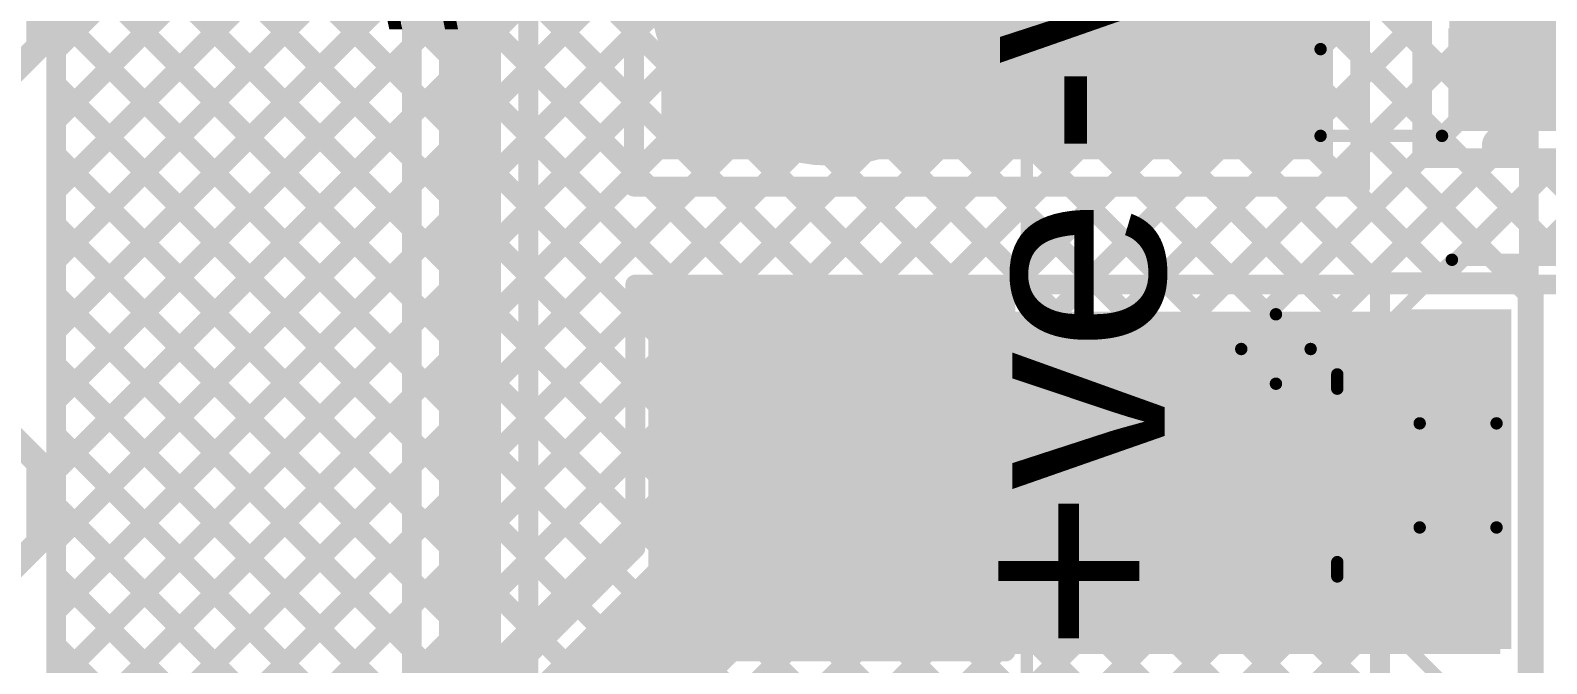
# Model space of a CAD drawing. Header units: millimetres. Extents: x 0 to 214, y 0 to 214.
# Drawn here: x 0.044 to 0.655, y 3.636 to 3.892 of the extents above; entities that cross this region are included whole.
import ezdxf

# ---------------------------------------------------------------- set-up
doc = ezdxf.new("R2010")
doc.units = ezdxf.units.MM
doc.header["$MEASUREMENT"] = 0
for name, color, linetype in [('BottomLayer', 5, 'Continuous'), ('BottomOverlay', 54, 'Continuous'), ('BottomPaste', 16, 'Continuous'), ('BottomSolder', 6, 'Continuous'), ('MultiLayer', 9, 'Continuous'), ('PadHoleLayer', 156, 'Continuous'), ('TopLayer', 1, 'Continuous'), ('TopOverlay', 2, 'Continuous'), ('TopPaste', 8, 'Continuous'), ('TopSolder', 216, 'Continuous'), ('ViaHoleLayer', 16, 'Continuous')]:
    doc.layers.add(name, color=color, linetype=linetype)
doc.styles.add('Arial', font='', dxfattribs={"height": 0.2})
doc.styles.get('Arial').set_extended_font_data('Arial')

# ---------------------------------------------------------------- blocks, each defined once
blk = doc.blocks.new('SOT23_3_73')
at = {"layer": 'TopLayer'}
for points in [[(0.01574, 0.02657), (-0.01575, 0.02657), (-0.01575, 0.05807), (0.01574, 0.05807)], [(-0.02166, -0.05807), (-0.05316, -0.05807), (-0.05316, -0.02657), (-0.02166, -0.02657)], [(0.05314, -0.05807), (0.02165, -0.05807), (0.02165, -0.02657), (0.05314, -0.02657)]]:
    blk.add_hatch(color=1, dxfattribs=at).paths.add_polyline_path(points)
at = {"layer": 'TopPaste'}
for points in [[(0.01574, 0.02657), (-0.01575, 0.02657), (-0.01575, 0.05807), (0.01574, 0.05807)], [(-0.02166, -0.05807), (-0.05316, -0.05807), (-0.05316, -0.02657), (-0.02166, -0.02657)], [(0.05314, -0.05807), (0.02165, -0.05807), (0.02165, -0.02657), (0.05314, -0.02657)]]:
    blk.add_hatch(color=8, dxfattribs=at).paths.add_polyline_path(points)
at = {"layer": 'TopSolder'}
for points in [[(0.01974, 0.02257), (-0.01975, 0.02257), (-0.01975, 0.06207), (0.01974, 0.06207)], [(-0.01766, -0.06207), (-0.05716, -0.06207), (-0.05716, -0.02257), (-0.01766, -0.02257)], [(0.05714, -0.06207), (0.01765, -0.06207), (0.01765, -0.02257), (0.05714, -0.02257)]]:
    blk.add_hatch(color=216, dxfattribs=at).paths.add_polyline_path(points)
at = {"layer": 'TopOverlay', "const_width": 0.005}
for points in [[(-0.06101, 0.029), (-0.06101, -0.02)], [(-0.06101, 0.029), (-0.02601, 0.029)], [(0.02599, 0.029), (0.06099, 0.029)], [(0.06099, 0.029), (0.06099, -0.02)], [(-0.01101, -0.029), (0.01099, -0.029)]]:
    blk.add_lwpolyline(points, dxfattribs=at)
at = {"layer": 'TopOverlay'}
for points, const_width in [([(-0.06226, 0.029, 1), (-0.05976, 0.029, 1)], 0.0025), ([(-0.06226, 0.029, 1), (-0.05976, 0.029, 1)], 0.0025), ([(-0.02726, 0.029, 1), (-0.02476, 0.029, 1)], 0.0025), ([(0.02474, 0.029, 1), (0.02724, 0.029, 1)], 0.0025), ([(0.05974, 0.029, 1), (0.06224, 0.029, 1)], 0.0025), ([(0.05974, 0.029, 1), (0.06224, 0.029, 1)], 0.0025), ([(-0.06226, -0.02, 1), (-0.05976, -0.02, 1)], 0.0025), ([(0.05974, -0.02, 1), (0.06224, -0.02, 1)], 0.0025), ([(-0.01226, -0.029, 1), (-0.00976, -0.029, 1)], 0.0025), ([(0.00974, -0.029, 1), (0.01224, -0.029, 1)], 0.0025), ([(-0.062, -0.044, 1), (-0.068, -0.044, 1)], 0.00984), ([(-0.07046, -0.044, 1), (-0.06554, -0.044, 1)], 0.00492), ([(-0.06446, -0.044, 1), (-0.05954, -0.044, 1)], 0.00492)]:
    blk.add_lwpolyline(points, format="xyb", close=True, dxfattribs=dict(at, const_width=const_width))
blk = doc.blocks.new('TBP01R1_508_02BE_93')
at = {"layer": 'BottomLayer'}
blk.add_hatch(color=5, dxfattribs=at).paths.add_polyline_path([(-0.15906, 0.05906), (-0.04094, 0.05906), (-0.04094, -0.05906), (-0.15906, -0.05906)])
h = blk.add_hatch(color=5, dxfattribs=at)
edge = h.paths.add_edge_path()
edge.add_arc((0.1, 0), 0.05906, 0, 360)
at = {"layer": 'BottomSolder'}
blk.add_hatch(color=6, dxfattribs=at).paths.add_polyline_path([(-0.16306, 0.06306), (-0.03694, 0.06306), (-0.03694, -0.06306), (-0.16306, -0.06306)])
h = blk.add_hatch(color=6, dxfattribs=at)
edge = h.paths.add_edge_path()
edge.add_arc((0.1, 0), 0.06306, 0, 360)
at = {"layer": 'MultiLayer'}
blk.add_hatch(color=9, dxfattribs=at).paths.add_polyline_path([(-0.15906, 0.05906), (-0.04094, 0.05906), (-0.04094, -0.05906), (-0.15906, -0.05906)])
h = blk.add_hatch(color=9, dxfattribs=at)
edge = h.paths.add_edge_path()
edge.add_arc((0.1, 0), 0.05906, 0, 360)
at = {"layer": 'PadHoleLayer'}
h = blk.add_hatch(color=156, dxfattribs=at)
edge = h.paths.add_edge_path()
edge.add_arc((-0.1, 0), 0.03346, 0, 360)
h = blk.add_hatch(color=156, dxfattribs=at)
edge = h.paths.add_edge_path()
edge.add_arc((0.1, 0), 0.03346, 0, 360)
at = {"layer": 'TopLayer'}
blk.add_hatch(color=1, dxfattribs=at).paths.add_polyline_path([(-0.15906, 0.05906), (-0.04094, 0.05906), (-0.04094, -0.05906), (-0.15906, -0.05906)])
h = blk.add_hatch(color=1, dxfattribs=at)
edge = h.paths.add_edge_path()
edge.add_arc((0.1, 0), 0.05906, 0, 360)
at = {"layer": 'TopSolder'}
blk.add_hatch(color=216, dxfattribs=at).paths.add_polyline_path([(-0.16306, 0.06306), (-0.03694, 0.06306), (-0.03694, -0.06306), (-0.16306, -0.06306)])
h = blk.add_hatch(color=216, dxfattribs=at)
edge = h.paths.add_edge_path()
edge.add_arc((0.1, 0), 0.06306, 0, 360)
at = {"layer": 'TopOverlay'}
for points, const_width in [([(-0.2315, 0.3937), (0.2315, 0.3937)], 0.005), ([(-0.2315, 0.3937), (-0.2315, -0.07874)], 0.005), ([(0.2315, 0.3937), (0.2315, -0.07874)], 0.005), ([(-0.145, 0.339), (-0.126, 0.32)], 0.01), ([(-0.075, 0.339), (-0.094, 0.32)], 0.01), ([(0.055, 0.339), (0.074, 0.32)], 0.01), ([(0.055, 0.339), (0.074, 0.32)], 0.01), ([(0.125, 0.339), (0.106, 0.32)], 0.01), ([(0.125, 0.339), (0.106, 0.32)], 0.01), ([(-0.126, 0.32), (-0.094, 0.32)], 0.01), ([(0.074, 0.32), (0.106, 0.32)], 0.01), ([(0.074, 0.32), (0.106, 0.32)], 0.01), ([(-0.2315, -0.07874), (0.2315, -0.07874)], 0.005)]:
    blk.add_lwpolyline(points, dxfattribs=dict(at, const_width=const_width))
for points, const_width in [([(-0.23275, 0.3937, 1), (-0.23025, 0.3937, 1)], 0.0025), ([(-0.23275, 0.3937, 1), (-0.23025, 0.3937, 1)], 0.0025), ([(0.23025, 0.3937, 1), (0.23275, 0.3937, 1)], 0.0025), ([(0.23025, 0.3937, 1), (0.23275, 0.3937, 1)], 0.0025), ([(-0.1475, 0.339, 1), (-0.1425, 0.339, 1)], 0.005), ([(-0.0775, 0.339, 1), (-0.0725, 0.339, 1)], 0.005), ([(0.0525, 0.339, 1), (0.0575, 0.339, 1)], 0.005), ([(0.0525, 0.339, 1), (0.0575, 0.339, 1)], 0.005), ([(0.1225, 0.339, 1), (0.1275, 0.339, 1)], 0.005), ([(0.1225, 0.339, 1), (0.1275, 0.339, 1)], 0.005), ([(-0.1285, 0.32, 1), (-0.1235, 0.32, 1)], 0.005), ([(-0.1285, 0.32, 1), (-0.1235, 0.32, 1)], 0.005), ([(-0.0965, 0.32, 1), (-0.0915, 0.32, 1)], 0.005), ([(-0.0965, 0.32, 1), (-0.0915, 0.32, 1)], 0.005), ([(0.0715, 0.32, 1), (0.0765, 0.32, 1)], 0.005), ([(0.0715, 0.32, 1), (0.0765, 0.32, 1)], 0.005), ([(0.0715, 0.32, 1), (0.0765, 0.32, 1)], 0.005), ([(0.0715, 0.32, 1), (0.0765, 0.32, 1)], 0.005), ([(0.1035, 0.32, 1), (0.1085, 0.32, 1)], 0.005), ([(0.1035, 0.32, 1), (0.1085, 0.32, 1)], 0.005), ([(0.1035, 0.32, 1), (0.1085, 0.32, 1)], 0.005), ([(0.1035, 0.32, 1), (0.1085, 0.32, 1)], 0.005), ([(-0.10306, -0.067, 1), (-0.11094, -0.067, 1)], 0.00787), ([(-0.11291, -0.067, 1), (-0.10897, -0.067, 1)], 0.00394), ([(-0.10503, -0.067, 1), (-0.10109, -0.067, 1)], 0.00394), ([(-0.23275, -0.07874, 1), (-0.23025, -0.07874, 1)], 0.0025), ([(-0.23275, -0.07874, 1), (-0.23025, -0.07874, 1)], 0.0025), ([(0.23025, -0.07874, 1), (0.23275, -0.07874, 1)], 0.0025), ([(0.23025, -0.07874, 1), (0.23275, -0.07874, 1)], 0.0025)]:
    blk.add_lwpolyline(points, format="xyb", close=True, dxfattribs=dict(at, const_width=const_width))
blk = doc.blocks.new('C__0603_B_107')
at = {"layer": 'BottomLayer'}
for points in [[(-0.045, -0.0175), (-0.045, 0.0175), (-0.015, 0.0175), (-0.015, -0.0175)], [(0.015, -0.0175), (0.015, 0.0175), (0.045, 0.0175), (0.045, -0.0175)]]:
    blk.add_hatch(color=5, dxfattribs=at).paths.add_polyline_path(points)
at = {"layer": 'BottomPaste'}
for points in [[(-0.045, -0.0175), (-0.045, 0.0175), (-0.015, 0.0175), (-0.015, -0.0175)], [(0.015, -0.0175), (0.015, 0.0175), (0.045, 0.0175), (0.045, -0.0175)]]:
    blk.add_hatch(color=16, dxfattribs=at).paths.add_polyline_path(points)
at = {"layer": 'BottomSolder'}
for points in [[(-0.04736, -0.01986), (-0.04736, 0.01986), (-0.01264, 0.01986), (-0.01264, -0.01986)], [(0.01264, -0.01986), (0.01264, 0.01986), (0.04736, 0.01986), (0.04736, -0.01986)]]:
    blk.add_hatch(color=6, dxfattribs=at).paths.add_polyline_path(points)
at = {"layer": 'BottomOverlay', "const_width": 0.005}
for points in [[(-0.049, 0.021), (-0.018, 0.021)], [(-0.049, -0.021), (-0.049, 0.021)], [(0.018, 0.021), (0.049, 0.021)], [(0.049, -0.021), (0.049, 0.021)], [(-0.049, -0.021), (-0.018, -0.021)], [(0.018, -0.021), (0.049, -0.021)]]:
    blk.add_lwpolyline(points, dxfattribs=at)
at = {"layer": 'BottomOverlay', "const_width": 0.0025}
for points in [[(-0.05025, 0.021, 1), (-0.04775, 0.021, 1)], [(-0.05025, 0.021, 1), (-0.04775, 0.021, 1)], [(-0.01925, 0.021, 1), (-0.01675, 0.021, 1)], [(0.01675, 0.021, 1), (0.01925, 0.021, 1)], [(0.04775, 0.021, 1), (0.05025, 0.021, 1)], [(0.04775, 0.021, 1), (0.05025, 0.021, 1)], [(-0.05025, -0.021, 1), (-0.04775, -0.021, 1)], [(-0.05025, -0.021, 1), (-0.04775, -0.021, 1)], [(-0.01925, -0.021, 1), (-0.01675, -0.021, 1)], [(0.01675, -0.021, 1), (0.01925, -0.021, 1)], [(0.04775, -0.021, 1), (0.05025, -0.021, 1)], [(0.04775, -0.021, 1), (0.05025, -0.021, 1)]]:
    blk.add_lwpolyline(points, format="xyb", close=True, dxfattribs=at)
blk = doc.blocks.new('RVT1E100M0405__108')
at = {"layer": 'TopLayer'}
for points in [[(-0.12205, 0.0315), (-0.01969, 0.0315), (-0.01969, -0.0315), (-0.12205, -0.0315)], [(0.01969, 0.0315), (0.12205, 0.0315), (0.12205, -0.0315), (0.01969, -0.0315)]]:
    blk.add_hatch(color=1, dxfattribs=at).paths.add_polyline_path(points)
at = {"layer": 'TopPaste'}
for points in [[(-0.12205, 0.0315), (-0.01969, 0.0315), (-0.01969, -0.0315), (-0.12205, -0.0315)], [(0.01969, 0.0315), (0.12205, 0.0315), (0.12205, -0.0315), (0.01969, -0.0315)]]:
    blk.add_hatch(color=8, dxfattribs=at).paths.add_polyline_path(points)
at = {"layer": 'TopSolder'}
for points in [[(-0.12605, 0.0355), (-0.01569, 0.0355), (-0.01569, -0.0355), (-0.12605, -0.0355)], [(0.01569, 0.0355), (0.12605, 0.0355), (0.12605, -0.0355), (0.01569, -0.0355)]]:
    blk.add_hatch(color=216, dxfattribs=at).paths.add_polyline_path(points)
at = {"layer": 'TopOverlay', "const_width": 0.005}
for points in [[(-0.08325, 0.04075), (-0.037, 0.087)], [(-0.037, 0.087), (0.085, 0.087)], [(0.085, 0.039), (0.085, 0.087)], [(-0.108, 0.037), (-0.108, 0.065)], [(-0.122, 0.051), (-0.094, 0.051)], [(-0.08325, 0.035), (-0.08325, 0.04075)], [(-0.08325, -0.04075), (-0.08325, -0.035)], [(0.085, -0.087), (0.085, -0.039)], [(-0.08325, -0.04075), (-0.037, -0.087)], [(-0.037, -0.087), (0.085, -0.087)]]:
    blk.add_lwpolyline(points, dxfattribs=at)
at = {"layer": 'TopOverlay', "const_width": 0.0025}
for points in [[(-0.03825, 0.087, 1), (-0.03575, 0.087, 1)], [(-0.03825, 0.087, 1), (-0.03575, 0.087, 1)], [(0.08375, 0.087, 1), (0.08625, 0.087, 1)], [(0.08375, 0.087, 1), (0.08625, 0.087, 1)], [(-0.10925, 0.065, 1), (-0.10675, 0.065, 1)], [(-0.12325, 0.051, 1), (-0.12075, 0.051, 1)], [(-0.09525, 0.051, 1), (-0.09275, 0.051, 1)], [(-0.0845, 0.04075, 1), (-0.082, 0.04075, 1)], [(-0.0845, 0.04075, 1), (-0.082, 0.04075, 1)], [(-0.10925, 0.037, 1), (-0.10675, 0.037, 1)], [(-0.0845, 0.035, 1), (-0.082, 0.035, 1)], [(0.08375, 0.039, 1), (0.08625, 0.039, 1)], [(-0.0845, -0.035, 1), (-0.082, -0.035, 1)], [(0.08375, -0.039, 1), (0.08625, -0.039, 1)], [(-0.0845, -0.04075, 1), (-0.082, -0.04075, 1)], [(-0.0845, -0.04075, 1), (-0.082, -0.04075, 1)], [(-0.03825, -0.087, 1), (-0.03575, -0.087, 1)], [(-0.03825, -0.087, 1), (-0.03575, -0.087, 1)], [(0.08375, -0.087, 1), (0.08625, -0.087, 1)], [(0.08375, -0.087, 1), (0.08625, -0.087, 1)]]:
    blk.add_lwpolyline(points, format="xyb", close=True, dxfattribs=at)

msp = doc.modelspace()

# ---------------------------------------------------------------- hatches: boundary and pattern name
at = {"layer": 'BottomLayer'}
msp.add_hatch(color=5, dxfattribs=at).paths.add_polyline_path([(0.59914, 3.64217), (0.64114, 3.64217), (0.64114, 3.77917), (0.59914, 3.77917)])
h = msp.add_hatch(color=5, dxfattribs=at)
edge = h.paths.add_edge_path()
edge.add_arc((0.62314, 3.75817), 0.01181, 0, 360)
h = msp.add_hatch(color=5, dxfattribs=at)
edge = h.paths.add_edge_path()
edge.add_arc((0.62314, 3.66617), 0.01181, 0, 360)
at = {"layer": 'BottomSolder'}
h = msp.add_hatch(color=6, dxfattribs=at)
edge = h.paths.add_edge_path()
edge.add_arc((0.62314, 3.75817), 0.00991, 0, 360)
h = msp.add_hatch(color=6, dxfattribs=at)
edge = h.paths.add_edge_path()
edge.add_arc((0.62314, 3.66617), 0.00991, 0, 360)
at = {"layer": 'TopLayer'}
for points in [[(0.29814, 3.83967), (0.56914, 3.83967), (0.56914, 3.97767), (0.29814, 3.97767)], [(0.61614, 3.85116), (0.70214, 3.85116), (0.70214, 3.90016), (0.61614, 3.90016)], [(0.29864, 3.64017), (0.63664, 3.64017), (0.63664, 3.77817), (0.29864, 3.77817)]]:
    msp.add_hatch(color=1, dxfattribs=at).paths.add_polyline_path(points)
h = msp.add_hatch(color=1, dxfattribs=at)
edge = h.paths.add_edge_path()
edge.add_arc((0.62314, 3.75817), 0.01181, 0, 360)
h = msp.add_hatch(color=1, dxfattribs=at)
edge = h.paths.add_edge_path()
edge.add_arc((0.62314, 3.66617), 0.01181, 0, 360)
at = {"layer": 'TopSolder'}
h = msp.add_hatch(color=216, dxfattribs=at)
edge = h.paths.add_edge_path()
edge.add_arc((0.62314, 3.75817), 0.00991, 0, 360)
h = msp.add_hatch(color=216, dxfattribs=at)
edge = h.paths.add_edge_path()
edge.add_arc((0.62314, 3.66617), 0.00991, 0, 360)
at = {"layer": 'ViaHoleLayer'}
h = msp.add_hatch(color=16, dxfattribs=at)
edge = h.paths.add_edge_path()
edge.add_arc((0.62314, 3.75817), 0.00591, 0, 360)
h = msp.add_hatch(color=16, dxfattribs=at)
edge = h.paths.add_edge_path()
edge.add_arc((0.62314, 3.66617), 0.00591, 0, 360)

# ---------------------------------------------------------------- linework, layer by layer
at = {"layer": 'BottomLayer'}
for points, const_width in [([(0.05399, 4.07584), (0.05401, 0.14794)], 0.008), ([(0.221, 2.172), (0.221, 4.03231)], 0.025), ([(0.1975, 2.172), (0.1975, 4.03231)], 0.008), ([(0.05399, 3.88352), (0.1975, 4.02702)], 0.008), ([(0.2445, 2.18173), (0.2445, 4.02258)], 0.008), ([(0.05399, 4.01147), (0.1975, 3.86796)], 0.008), ([(0.05399, 3.85523), (0.1975, 3.99874)], 0.008), ([(0.34768, 3.78123), (0.55596, 3.9895)], 0.008), ([(0.37597, 3.78123), (0.58424, 3.9895)], 0.008), ([(0.40425, 3.78123), (0.61253, 3.9895)], 0.008), ([(0.41538, 3.9895), (0.6147, 3.79017)], 0.008), ([(0.43254, 3.78123), (0.64081, 3.9895)], 0.008), ([(0.44366, 3.9895), (0.64299, 3.79017)], 0.008), ([(0.47194, 3.9895), (0.64814, 3.8133)], 0.008), ([(0.50023, 3.9895), (0.64814, 3.84159)], 0.008), ([(0.52851, 3.9895), (0.64814, 3.86987)], 0.008), ([(0.05399, 3.98319), (0.1975, 3.83968)], 0.008), ([(0.64814, 3.79017), (0.64814, 3.981)], 0.008), ([(0.05399, 3.82695), (0.1975, 3.97045)], 0.008), ([(0.43699, 3.7574), (0.64814, 3.96855)], 0.008), ([(0.05399, 3.9549), (0.1975, 3.8114)], 0.008), ([(0.4216, 3.95499), (0.58814, 3.78845)], 0.008), ([(0.05399, 3.79866), (0.1975, 3.94217)], 0.008), ([(0.43699, 3.72912), (0.64814, 3.94026)], 0.008), ([(0.2445, 3.9341), (0.39737, 3.78123)], 0.008), ([(0.2445, 3.87603), (0.29987, 3.9314)], 0.008), ([(0.05399, 3.92662), (0.1975, 3.78311)], 0.008), ([(0.05399, 3.77038), (0.1975, 3.91389)], 0.008), ([(0.43699, 3.70083), (0.64814, 3.91198)], 0.008), ([(0.2445, 3.90582), (0.36909, 3.78123)], 0.008), ([(0.43699, 3.91131), (0.58814, 3.76017)], 0.008), ([(0.2445, 3.84775), (0.29764, 3.90089)], 0.008), ([(0.05399, 3.89833), (0.1975, 3.75483)], 0.008), ([(0.43278, 3.88724), (0.58814, 3.73188)], 0.008), ([(0.05399, 3.7421), (0.1975, 3.8856)], 0.008), ([(0.43699, 3.67255), (0.64814, 3.88369)], 0.008), ([(0.2445, 3.81946), (0.30448, 3.87945)], 0.008), ([(0.2445, 3.87753), (0.3408, 3.78123)], 0.008), ([(0.05399, 3.87005), (0.1975, 3.72654)], 0.008), ([(0.42282, 3.86892), (0.58814, 3.7036)], 0.008), ([(0.2445, 3.79118), (0.31619, 3.86287)], 0.008), ([(0.05399, 3.71381), (0.1975, 3.85732)], 0.008), ([(0.4086, 3.85485), (0.58814, 3.67531)], 0.008), ([(0.43699, 3.64426), (0.64814, 3.85541)], 0.008), ([(0.2445, 3.7629), (0.33204, 3.85043)], 0.008), ([(0.2445, 3.84925), (0.31252, 3.78123)], 0.008), ([(0.39011, 3.84506), (0.58814, 3.64703)], 0.008), ([(0.05399, 3.84176), (0.1975, 3.69826)], 0.008), ([(0.2445, 3.73461), (0.35251, 3.84262)], 0.008), ([(0.3194, 3.78123), (0.38064, 3.84247)], 0.008), ([(0.36576, 3.84113), (0.42566, 3.78123)], 0.008), ([(0.05399, 3.68553), (0.1975, 3.82903)], 0.008), ([(0.61119, 3.79017), (0.64814, 3.82713)], 0.008), ([(0.2445, 3.82096), (0.29688, 3.76858)], 0.008), ([(0.05399, 3.81348), (0.1975, 3.66997)], 0.008), ([(0.05399, 3.65724), (0.1975, 3.80075)], 0.008), ([(0.63947, 3.79017), (0.64814, 3.79884)], 0.008), ([(0.2445, 3.79268), (0.29688, 3.74029)], 0.008), ([(0.58814, 3.79017), (0.64814, 3.79017)], 0.008), ([(0.58814, 3.63117), (0.58814, 3.79017)], 0.008), ([(0.05399, 3.7852), (0.1975, 3.64169)], 0.008), ([(0.29688, 3.78123), (0.43699, 3.78123)], 0.008), ([(0.29688, 3.64112), (0.29688, 3.78123)], 0.008), ([(0.43699, 3.64112), (0.43699, 3.78123)], 0.008), ([(0.05399, 3.62896), (0.1975, 3.77246)], 0.008), ([(0.2445, 3.42348), (0.58814, 3.76713)], 0.008), ([(0.43699, 3.76989), (0.64814, 3.55874)], 0.008), ([(0.2445, 3.7644), (0.29688, 3.71201)], 0.008), ([(0.2445, 3.70633), (0.29688, 3.75871)], 0.008), ([(0.05399, 3.75691), (0.1975, 3.61341)], 0.008), ([(0.05399, 3.60067), (0.1975, 3.74418)], 0.008), ([(0.43699, 3.74161), (0.64814, 3.53046)], 0.008), ([(0.2445, 3.73611), (0.29688, 3.68373)], 0.008), ([(0.33663, 3.48733), (0.58814, 3.73884)], 0.008), ([(0.05399, 3.72863), (0.1975, 3.58512)], 0.008), ([(0.2445, 3.67804), (0.29688, 3.73043)], 0.008), ([(0.05399, 3.57239), (0.1975, 3.7159)], 0.008), ([(0.37165, 3.49407), (0.58814, 3.71056)], 0.008), ([(0.43699, 3.71332), (0.64814, 3.50218)], 0.008), ([(0.2445, 3.70783), (0.29688, 3.65544)], 0.008), ([(0.05399, 3.70034), (0.1975, 3.55684)], 0.008), ([(0.2445, 3.64976), (0.29688, 3.70214)], 0.008), ([(0.05399, 3.54411), (0.1975, 3.68761)], 0.008), ([(0.2445, 3.67954), (0.62187, 3.30217)], 0.008), ([(0.39446, 3.48859), (0.58814, 3.68227)], 0.008), ([(0.43699, 3.68504), (0.64814, 3.47389)], 0.008), ([(0.2445, 3.62147), (0.29688, 3.67386)], 0.008), ([(0.05399, 3.67206), (0.1975, 3.52855)], 0.008), ([(0.05399, 3.51582), (0.1975, 3.65933)], 0.008), ([(0.43699, 3.65675), (0.64814, 3.44561)], 0.008), ([(0.2445, 3.65126), (0.59359, 3.30217)], 0.008), ([(0.41198, 3.47783), (0.58814, 3.65399)], 0.008), ([(0.05399, 3.64377), (0.1975, 3.50027)], 0.008), ([(0.2445, 3.59319), (0.29688, 3.64557)], 0.008), ([(0.43385, 3.64112), (0.43699, 3.64426)], 0.008), ([(0.2445, 3.48005), (0.40556, 3.64112)], 0.008), ([(0.2445, 3.50834), (0.37728, 3.64112)], 0.008), ([(0.2445, 3.45177), (0.43385, 3.64112)], 0.008), ([(0.2445, 3.53662), (0.349, 3.64112)], 0.008), ([(0.2445, 3.56491), (0.32071, 3.64112)], 0.008), ([(0.29688, 3.64112), (0.43699, 3.64112)], 0.008), ([(0.31121, 3.64112), (0.64814, 3.30419)], 0.008), ([(0.33949, 3.64112), (0.64814, 3.33247)], 0.008), ([(0.36778, 3.64112), (0.64814, 3.36075)], 0.008), ([(0.39606, 3.64112), (0.64814, 3.38904)], 0.008), ([(0.42435, 3.64112), (0.64814, 3.41732)], 0.008)]:
    msp.add_lwpolyline(points, dxfattribs=dict(at, const_width=const_width))
for points, const_width in [([(0.43699, 3.91117, 1), (0.29688, 3.91117, 1)], 0.008), ([(0.43078, 3.88724, 1), (0.43478, 3.88724, 1)], 0.004), ([(0.05199, 3.88352, 1), (0.05599, 3.88352, 1)], 0.004), ([(0.1955, 3.8856, 1), (0.1995, 3.8856, 1)], 0.004), ([(0.64614, 3.88369, 1), (0.65014, 3.88369, 1)], 0.004), ([(0.2425, 3.87753, 1), (0.2465, 3.87753, 1)], 0.004), ([(0.2425, 3.87603, 1), (0.2465, 3.87603, 1)], 0.004), ([(0.30248, 3.87945, 1), (0.30648, 3.87945, 1)], 0.004), ([(0.05199, 3.87005, 1), (0.05599, 3.87005, 1)], 0.004), ([(0.42082, 3.86892, 1), (0.42482, 3.86892, 1)], 0.004), ([(0.64614, 3.86987, 1), (0.65014, 3.86987, 1)], 0.004), ([(0.1955, 3.86796, 1), (0.1995, 3.86796, 1)], 0.004), ([(0.31419, 3.86287, 1), (0.31819, 3.86287, 1)], 0.004), ([(0.1955, 3.85732, 1), (0.1995, 3.85732, 1)], 0.004), ([(0.05199, 3.85523, 1), (0.05599, 3.85523, 1)], 0.004), ([(0.4066, 3.85485, 1), (0.4106, 3.85485, 1)], 0.004), ([(0.64614, 3.85541, 1), (0.65014, 3.85541, 1)], 0.004), ([(0.2425, 3.84925, 1), (0.2465, 3.84925, 1)], 0.004), ([(0.2425, 3.84775, 1), (0.2465, 3.84775, 1)], 0.004), ([(0.33004, 3.85043, 1), (0.33404, 3.85043, 1)], 0.004), ([(0.38811, 3.84506, 1), (0.39211, 3.84506, 1)], 0.004), ([(0.05199, 3.84176, 1), (0.05599, 3.84176, 1)], 0.004), ([(0.1955, 3.83968, 1), (0.1995, 3.83968, 1)], 0.004), ([(0.35051, 3.84262, 1), (0.35451, 3.84262, 1)], 0.004), ([(0.36376, 3.84113, 1), (0.36776, 3.84113, 1)], 0.004), ([(0.37864, 3.84247, 1), (0.38264, 3.84247, 1)], 0.004), ([(0.64614, 3.84159, 1), (0.65014, 3.84159, 1)], 0.004), ([(0.05199, 3.82695, 1), (0.05599, 3.82695, 1)], 0.004), ([(0.1955, 3.82903, 1), (0.1995, 3.82903, 1)], 0.004), ([(0.64614, 3.82713, 1), (0.65014, 3.82713, 1)], 0.004), ([(0.2425, 3.82096, 1), (0.2465, 3.82096, 1)], 0.004), ([(0.2425, 3.81946, 1), (0.2465, 3.81946, 1)], 0.004), ([(0.05199, 3.81348, 1), (0.05599, 3.81348, 1)], 0.004), ([(0.1955, 3.8114, 1), (0.1995, 3.8114, 1)], 0.004), ([(0.64614, 3.8133, 1), (0.65014, 3.8133, 1)], 0.004), ([(0.05199, 3.79866, 1), (0.05599, 3.79866, 1)], 0.004), ([(0.1955, 3.80075, 1), (0.1995, 3.80075, 1)], 0.004), ([(0.64614, 3.79884, 1), (0.65014, 3.79884, 1)], 0.004), ([(0.2425, 3.79268, 1), (0.2465, 3.79268, 1)], 0.004), ([(0.2425, 3.79118, 1), (0.2465, 3.79118, 1)], 0.004), ([(0.58614, 3.79017, 1), (0.59014, 3.79017, 1)], 0.004), ([(0.58614, 3.79017, 1), (0.59014, 3.79017, 1)], 0.004), ([(0.60919, 3.79017, 1), (0.61319, 3.79017, 1)], 0.004), ([(0.6127, 3.79017, 1), (0.6167, 3.79017, 1)], 0.004), ([(0.63747, 3.79017, 1), (0.64147, 3.79017, 1)], 0.004), ([(0.64099, 3.79017, 1), (0.64499, 3.79017, 1)], 0.004), ([(0.64614, 3.79017, 1), (0.65014, 3.79017, 1)], 0.004), ([(0.64614, 3.79017, 1), (0.65014, 3.79017, 1)], 0.004), ([(0.05199, 3.7852, 1), (0.05599, 3.7852, 1)], 0.004), ([(0.58614, 3.78845, 1), (0.59014, 3.78845, 1)], 0.004), ([(0.1955, 3.78311, 1), (0.1995, 3.78311, 1)], 0.004), ([(0.29488, 3.78123, 1), (0.29888, 3.78123, 1)], 0.004), ([(0.29488, 3.78123, 1), (0.29888, 3.78123, 1)], 0.004), ([(0.31052, 3.78123, 1), (0.31452, 3.78123, 1)], 0.004), ([(0.3174, 3.78123, 1), (0.3214, 3.78123, 1)], 0.004), ([(0.3388, 3.78123, 1), (0.3428, 3.78123, 1)], 0.004), ([(0.34568, 3.78123, 1), (0.34968, 3.78123, 1)], 0.004), ([(0.36709, 3.78123, 1), (0.37109, 3.78123, 1)], 0.004), ([(0.37397, 3.78123, 1), (0.37797, 3.78123, 1)], 0.004), ([(0.39537, 3.78123, 1), (0.39937, 3.78123, 1)], 0.004), ([(0.40225, 3.78123, 1), (0.40625, 3.78123, 1)], 0.004), ([(0.42366, 3.78123, 1), (0.42766, 3.78123, 1)], 0.004), ([(0.43054, 3.78123, 1), (0.43454, 3.78123, 1)], 0.004), ([(0.43499, 3.78123, 1), (0.43899, 3.78123, 1)], 0.004), ([(0.43499, 3.78123, 1), (0.43899, 3.78123, 1)], 0.004), ([(0.1955, 3.77246, 1), (0.1995, 3.77246, 1)], 0.004), ([(0.05199, 3.77038, 1), (0.05599, 3.77038, 1)], 0.004), ([(0.29488, 3.76858, 1), (0.29888, 3.76858, 1)], 0.004), ([(0.43499, 3.76989, 1), (0.43899, 3.76989, 1)], 0.004), ([(0.58614, 3.76713, 1), (0.59014, 3.76713, 1)], 0.004), ([(0.2425, 3.7644, 1), (0.2465, 3.7644, 1)], 0.004), ([(0.2425, 3.7629, 1), (0.2465, 3.7629, 1)], 0.004), ([(0.29488, 3.75871, 1), (0.29888, 3.75871, 1)], 0.004), ([(0.58614, 3.76017, 1), (0.59014, 3.76017, 1)], 0.004), ([(0.05199, 3.75691, 1), (0.05599, 3.75691, 1)], 0.004), ([(0.1955, 3.75483, 1), (0.1995, 3.75483, 1)], 0.004), ([(0.43499, 3.7574, 1), (0.43899, 3.7574, 1)], 0.004), ([(0.05199, 3.7421, 1), (0.05599, 3.7421, 1)], 0.004), ([(0.1955, 3.74418, 1), (0.1995, 3.74418, 1)], 0.004), ([(0.43499, 3.74161, 1), (0.43899, 3.74161, 1)], 0.004), ([(0.2425, 3.73611, 1), (0.2465, 3.73611, 1)], 0.004), ([(0.2425, 3.73461, 1), (0.2465, 3.73461, 1)], 0.004), ([(0.29488, 3.74029, 1), (0.29888, 3.74029, 1)], 0.004), ([(0.58614, 3.73884, 1), (0.59014, 3.73884, 1)], 0.004), ([(0.05199, 3.72863, 1), (0.05599, 3.72863, 1)], 0.004), ([(0.29488, 3.73043, 1), (0.29888, 3.73043, 1)], 0.004), ([(0.43499, 3.72912, 1), (0.43899, 3.72912, 1)], 0.004), ([(0.58614, 3.73188, 1), (0.59014, 3.73188, 1)], 0.004), ([(0.1955, 3.72654, 1), (0.1995, 3.72654, 1)], 0.004), ([(0.1955, 3.7159, 1), (0.1995, 3.7159, 1)], 0.004), ([(0.05199, 3.71381, 1), (0.05599, 3.71381, 1)], 0.004), ([(0.29488, 3.71201, 1), (0.29888, 3.71201, 1)], 0.004), ([(0.43499, 3.71332, 1), (0.43899, 3.71332, 1)], 0.004), ([(0.58614, 3.71056, 1), (0.59014, 3.71056, 1)], 0.004), ([(0.2425, 3.70783, 1), (0.2465, 3.70783, 1)], 0.004), ([(0.2425, 3.70633, 1), (0.2465, 3.70633, 1)], 0.004), ([(0.05199, 3.70034, 1), (0.05599, 3.70034, 1)], 0.004), ([(0.1955, 3.69826, 1), (0.1995, 3.69826, 1)], 0.004), ([(0.29488, 3.70214, 1), (0.29888, 3.70214, 1)], 0.004), ([(0.43499, 3.70083, 1), (0.43899, 3.70083, 1)], 0.004), ([(0.58614, 3.7036, 1), (0.59014, 3.7036, 1)], 0.004), ([(0.05199, 3.68553, 1), (0.05599, 3.68553, 1)], 0.004), ([(0.1955, 3.68761, 1), (0.1995, 3.68761, 1)], 0.004), ([(0.2425, 3.67954, 1), (0.2465, 3.67954, 1)], 0.004), ([(0.29488, 3.68373, 1), (0.29888, 3.68373, 1)], 0.004), ([(0.43499, 3.68504, 1), (0.43899, 3.68504, 1)], 0.004), ([(0.58614, 3.68227, 1), (0.59014, 3.68227, 1)], 0.004), ([(0.2425, 3.67804, 1), (0.2465, 3.67804, 1)], 0.004), ([(0.29488, 3.67386, 1), (0.29888, 3.67386, 1)], 0.004), ([(0.58614, 3.67531, 1), (0.59014, 3.67531, 1)], 0.004), ([(0.05199, 3.67206, 1), (0.05599, 3.67206, 1)], 0.004), ([(0.1955, 3.66997, 1), (0.1995, 3.66997, 1)], 0.004), ([(0.43499, 3.67255, 1), (0.43899, 3.67255, 1)], 0.004), ([(0.05199, 3.65724, 1), (0.05599, 3.65724, 1)], 0.004), ([(0.1955, 3.65933, 1), (0.1995, 3.65933, 1)], 0.004), ([(0.29488, 3.65544, 1), (0.29888, 3.65544, 1)], 0.004), ([(0.43499, 3.65675, 1), (0.43899, 3.65675, 1)], 0.004), ([(0.2425, 3.65126, 1), (0.2465, 3.65126, 1)], 0.004), ([(0.2425, 3.64976, 1), (0.2465, 3.64976, 1)], 0.004), ([(0.58614, 3.65399, 1), (0.59014, 3.65399, 1)], 0.004), ([(0.05199, 3.64377, 1), (0.05599, 3.64377, 1)], 0.004), ([(0.29488, 3.64557, 1), (0.29888, 3.64557, 1)], 0.004), ([(0.43499, 3.64426, 1), (0.43899, 3.64426, 1)], 0.004), ([(0.43499, 3.64426, 1), (0.43899, 3.64426, 1)], 0.004), ([(0.58614, 3.64703, 1), (0.59014, 3.64703, 1)], 0.004), ([(0.1955, 3.64169, 1), (0.1995, 3.64169, 1)], 0.004), ([(0.29488, 3.64112, 1), (0.29888, 3.64112, 1)], 0.004), ([(0.29488, 3.64112, 1), (0.29888, 3.64112, 1)], 0.004), ([(0.30921, 3.64112, 1), (0.31321, 3.64112, 1)], 0.004), ([(0.31871, 3.64112, 1), (0.32271, 3.64112, 1)], 0.004), ([(0.33749, 3.64112, 1), (0.34149, 3.64112, 1)], 0.004), ([(0.347, 3.64112, 1), (0.351, 3.64112, 1)], 0.004), ([(0.36578, 3.64112, 1), (0.36978, 3.64112, 1)], 0.004), ([(0.37528, 3.64112, 1), (0.37928, 3.64112, 1)], 0.004), ([(0.39406, 3.64112, 1), (0.39806, 3.64112, 1)], 0.004), ([(0.40356, 3.64112, 1), (0.40756, 3.64112, 1)], 0.004), ([(0.42235, 3.64112, 1), (0.42635, 3.64112, 1)], 0.004), ([(0.43185, 3.64112, 1), (0.43585, 3.64112, 1)], 0.004), ([(0.43185, 3.64112, 1), (0.43585, 3.64112, 1)], 0.004), ([(0.43499, 3.64112, 1), (0.43899, 3.64112, 1)], 0.004), ([(0.43499, 3.64112, 1), (0.43899, 3.64112, 1)], 0.004)]:
    msp.add_lwpolyline(points, format="xyb", close=True, dxfattribs=dict(at, const_width=const_width))
at = {"layer": 'TopLayer'}
for points, const_width in [([(0.05399, 3.88352), (0.28539, 4.11492)], 0.008), ([(0.05399, 3.77038), (0.39656, 4.11294)], 0.008), ([(0.05399, 3.82695), (0.32375, 4.09671)], 0.008), ([(0.05399, 3.85523), (0.29547, 4.09671)], 0.008), ([(0.05399, 3.79866), (0.35204, 4.09671)], 0.008), ([(0.08573, 4.09287), (0.28714, 3.89146)], 0.008), ([(0.06808, 4.08223), (0.28714, 3.86318)], 0.008), ([(0.05399, 4.07584), (0.05401, 0.14794)], 0.008), ([(0.05399, 4.06804), (0.28714, 3.83489)], 0.008), ([(0.05399, 4.03976), (0.30458, 3.78917)], 0.008), ([(0.05399, 4.01147), (0.28764, 3.77782)], 0.008), ([(0.28714, 3.82867), (0.28714, 3.98867)], 0.008), ([(0.58014, 3.82867), (0.58014, 3.98867)], 0.008), ([(0.05399, 3.98319), (0.28764, 3.74954)], 0.008), ([(0.05399, 3.7421), (0.28714, 3.97524)], 0.008), ([(0.05399, 3.9549), (0.28764, 3.72125)], 0.008), ([(0.05399, 3.71381), (0.28714, 3.94696)], 0.008), ([(0.05399, 3.92662), (0.28764, 3.69297)], 0.008), ([(0.05399, 3.68553), (0.28714, 3.91867)], 0.008), ([(0.58014, 3.90959), (0.60514, 3.88459)], 0.008), ([(0.60514, 3.84016), (0.60514, 3.905)], 0.008), ([(0.05399, 3.89833), (0.27859, 3.67374)], 0.008), ([(0.58014, 3.87226), (0.60514, 3.89726)], 0.008), ([(0.05399, 3.65724), (0.28714, 3.89039)], 0.008), ([(0.58014, 3.8813), (0.60514, 3.8563)], 0.008), ([(0.05399, 3.87005), (0.26445, 3.65959)], 0.008), ([(0.58014, 3.84398), (0.60514, 3.86898)], 0.008), ([(0.05399, 3.62896), (0.28714, 3.86211)], 0.008), ([(0.58014, 3.85302), (0.64399, 3.78917)], 0.008), ([(0.05399, 3.84176), (0.25031, 3.64545)], 0.008), ([(0.55362, 3.78917), (0.60514, 3.84069)], 0.008), ([(0.5819, 3.78917), (0.63289, 3.84016)], 0.008), ([(0.60514, 3.84016), (0.71314, 3.84016)], 0.008), ([(0.61019, 3.78917), (0.66118, 3.84016)], 0.008), ([(0.62128, 3.84016), (0.67227, 3.78917)], 0.008), ([(0.63847, 3.78917), (0.68946, 3.84016)], 0.008), ([(0.64957, 3.84016), (0.70056, 3.78917)], 0.008), ([(0.05399, 3.60067), (0.28714, 3.83382)], 0.008), ([(0.28714, 3.83489), (0.29336, 3.82867)], 0.008), ([(0.05399, 3.57239), (0.31028, 3.82867)], 0.008), ([(0.28714, 3.82867), (0.58014, 3.82867)], 0.008), ([(0.29336, 3.82867), (0.33286, 3.78917)], 0.008), ([(0.29906, 3.78917), (0.33856, 3.82867)], 0.008), ([(0.32164, 3.82867), (0.36114, 3.78917)], 0.008), ([(0.32735, 3.78917), (0.36685, 3.82867)], 0.008), ([(0.34993, 3.82867), (0.38943, 3.78917)], 0.008), ([(0.35563, 3.78917), (0.39513, 3.82867)], 0.008), ([(0.37821, 3.82867), (0.41771, 3.78917)], 0.008), ([(0.38391, 3.78917), (0.42341, 3.82867)], 0.008), ([(0.4065, 3.82867), (0.446, 3.78917)], 0.008), ([(0.4122, 3.78917), (0.4517, 3.82867)], 0.008), ([(0.43478, 3.82867), (0.47428, 3.78917)], 0.008), ([(0.44048, 3.78917), (0.47998, 3.82867)], 0.008), ([(0.46307, 3.82867), (0.50257, 3.78917)], 0.008), ([(0.46877, 3.78917), (0.50827, 3.82867)], 0.008), ([(0.49135, 3.82867), (0.53085, 3.78917)], 0.008), ([(0.49705, 3.78917), (0.53655, 3.82867)], 0.008), ([(0.51963, 3.82867), (0.55913, 3.78917)], 0.008), ([(0.52534, 3.78917), (0.56484, 3.82867)], 0.008), ([(0.54792, 3.82867), (0.58742, 3.78917)], 0.008), ([(0.5762, 3.82867), (0.6157, 3.78917)], 0.008), ([(0.05399, 3.81348), (0.23616, 3.63131)], 0.008), ([(0.05399, 3.7852), (0.22202, 3.61717)], 0.008), ([(0.28764, 3.78917), (0.64764, 3.78917)], 0.008), ([(0.28764, 3.68279), (0.28764, 3.78917)], 0.008), ([(0.64399, 3.78917), (0.64764, 3.78552)], 0.008), ([(0.64764, 3.62917), (0.64764, 3.78917)], 0.008), ([(0.64764, 3.78552), (0.65014, 3.78302)], 0.008), ([(0.65014, 3.78917), (0.784, 3.78917)], 0.008), ([(0.65014, 3.63117), (0.65014, 3.78917)], 0.008), ([(0.05399, 3.54411), (0.28764, 3.77775)], 0.008), ([(0.64764, 3.77006), (0.65014, 3.77256)], 0.008), ([(0.05399, 3.75691), (0.20788, 3.60302)], 0.008), ([(0.64764, 3.75723), (0.65014, 3.75473)], 0.008), ([(0.05399, 3.51582), (0.28764, 3.74947)], 0.008), ([(0.64764, 3.74177), (0.65014, 3.74427)], 0.008), ([(0.05399, 3.72863), (0.19374, 3.58888)], 0.008), ([(0.21814, 3.56237), (0.36694, 3.71117)], 0.05), ([(0.58277, 3.71167), (0.58327, 3.71217)], 0.04), ([(0.64764, 3.72895), (0.65014, 3.72645)], 0.008), ([(0.36694, 3.71117), (0.36744, 3.71167)], 0.04), ([(0.36744, 3.71167), (0.58277, 3.71167)], 0.04), ([(0.054, 3.48754), (0.28764, 3.72118)], 0.008), ([(0.64764, 3.71349), (0.65014, 3.71599)], 0.008), ([(0.05399, 3.70034), (0.18322, 3.57112)], 0.008), ([(0.64764, 3.70067), (0.65014, 3.69817)], 0.008), ([(0.054, 3.45925), (0.28764, 3.6929)], 0.008), ([(0.64764, 3.6852), (0.65014, 3.6877)], 0.008), ([(0.19273, 3.58788), (0.28764, 3.68279)], 0.008), ([(0.05399, 3.67206), (0.18214, 3.54391)], 0.008), ([(0.64764, 3.67238), (0.65014, 3.66988)], 0.008), ([(0.64764, 3.65692), (0.65014, 3.65942)], 0.008), ([(0.05399, 3.64377), (0.18214, 3.51563)], 0.008), ([(0.64764, 3.6441), (0.65014, 3.6416)], 0.008)]:
    msp.add_lwpolyline(points, dxfattribs=dict(at, const_width=const_width))
for points, const_width in [([(0.28514, 3.89146, 1), (0.28914, 3.89146, 1)], 0.004), ([(0.28514, 3.89039, 1), (0.28914, 3.89039, 1)], 0.004), ([(0.05199, 3.88352, 1), (0.05599, 3.88352, 1)], 0.004), ([(0.57814, 3.8813, 1), (0.58214, 3.8813, 1)], 0.004), ([(0.60314, 3.88459, 1), (0.60714, 3.88459, 1)], 0.004), ([(0.05199, 3.87005, 1), (0.05599, 3.87005, 1)], 0.004), ([(0.57814, 3.87226, 1), (0.58214, 3.87226, 1)], 0.004), ([(0.60314, 3.86898, 1), (0.60714, 3.86898, 1)], 0.004), ([(0.28514, 3.86318, 1), (0.28914, 3.86318, 1)], 0.004), ([(0.28514, 3.86211, 1), (0.28914, 3.86211, 1)], 0.004), ([(0.05199, 3.85523, 1), (0.05599, 3.85523, 1)], 0.004), ([(0.57814, 3.85302, 1), (0.58214, 3.85302, 1)], 0.004), ([(0.60314, 3.8563, 1), (0.60714, 3.8563, 1)], 0.004), ([(0.05199, 3.84176, 1), (0.05599, 3.84176, 1)], 0.004), ([(0.57814, 3.84398, 1), (0.58214, 3.84398, 1)], 0.004), ([(0.60314, 3.84069, 1), (0.60714, 3.84069, 1)], 0.004), ([(0.60314, 3.84016, 1), (0.60714, 3.84016, 1)], 0.004), ([(0.60314, 3.84016, 1), (0.60714, 3.84016, 1)], 0.004), ([(0.61928, 3.84016, 1), (0.62328, 3.84016, 1)], 0.004), ([(0.63089, 3.84016, 1), (0.63489, 3.84016, 1)], 0.004), ([(0.64757, 3.84016, 1), (0.65157, 3.84016, 1)], 0.004), ([(0.28514, 3.83489, 1), (0.28914, 3.83489, 1)], 0.004), ([(0.28514, 3.83489, 1), (0.28914, 3.83489, 1)], 0.004), ([(0.28514, 3.83382, 1), (0.28914, 3.83382, 1)], 0.004), ([(0.05199, 3.82695, 1), (0.05599, 3.82695, 1)], 0.004), ([(0.28514, 3.82867, 1), (0.28914, 3.82867, 1)], 0.004), ([(0.28514, 3.82867, 1), (0.28914, 3.82867, 1)], 0.004), ([(0.29136, 3.82867, 1), (0.29536, 3.82867, 1)], 0.004), ([(0.29136, 3.82867, 1), (0.29536, 3.82867, 1)], 0.004), ([(0.30828, 3.82867, 1), (0.31228, 3.82867, 1)], 0.004), ([(0.31964, 3.82867, 1), (0.32364, 3.82867, 1)], 0.004), ([(0.33656, 3.82867, 1), (0.34056, 3.82867, 1)], 0.004), ([(0.34793, 3.82867, 1), (0.35193, 3.82867, 1)], 0.004), ([(0.36485, 3.82867, 1), (0.36885, 3.82867, 1)], 0.004), ([(0.37621, 3.82867, 1), (0.38021, 3.82867, 1)], 0.004), ([(0.39313, 3.82867, 1), (0.39713, 3.82867, 1)], 0.004), ([(0.4045, 3.82867, 1), (0.4085, 3.82867, 1)], 0.004), ([(0.42141, 3.82867, 1), (0.42541, 3.82867, 1)], 0.004), ([(0.43278, 3.82867, 1), (0.43678, 3.82867, 1)], 0.004), ([(0.4497, 3.82867, 1), (0.4537, 3.82867, 1)], 0.004), ([(0.46107, 3.82867, 1), (0.46507, 3.82867, 1)], 0.004), ([(0.47798, 3.82867, 1), (0.48198, 3.82867, 1)], 0.004), ([(0.48935, 3.82867, 1), (0.49335, 3.82867, 1)], 0.004), ([(0.50627, 3.82867, 1), (0.51027, 3.82867, 1)], 0.004), ([(0.51763, 3.82867, 1), (0.52163, 3.82867, 1)], 0.004), ([(0.53455, 3.82867, 1), (0.53855, 3.82867, 1)], 0.004), ([(0.54592, 3.82867, 1), (0.54992, 3.82867, 1)], 0.004), ([(0.56284, 3.82867, 1), (0.56684, 3.82867, 1)], 0.004), ([(0.5742, 3.82867, 1), (0.5782, 3.82867, 1)], 0.004), ([(0.57814, 3.82867, 1), (0.58214, 3.82867, 1)], 0.004), ([(0.57814, 3.82867, 1), (0.58214, 3.82867, 1)], 0.004), ([(0.05199, 3.81348, 1), (0.05599, 3.81348, 1)], 0.004), ([(0.05199, 3.79866, 1), (0.05599, 3.79866, 1)], 0.004), ([(0.05199, 3.7852, 1), (0.05599, 3.7852, 1)], 0.004), ([(0.28564, 3.78917, 1), (0.28964, 3.78917, 1)], 0.004), ([(0.28564, 3.78917, 1), (0.28964, 3.78917, 1)], 0.004), ([(0.29706, 3.78917, 1), (0.30106, 3.78917, 1)], 0.004), ([(0.30258, 3.78917, 1), (0.30658, 3.78917, 1)], 0.004), ([(0.32535, 3.78917, 1), (0.32935, 3.78917, 1)], 0.004), ([(0.33086, 3.78917, 1), (0.33486, 3.78917, 1)], 0.004), ([(0.35363, 3.78917, 1), (0.35763, 3.78917, 1)], 0.004), ([(0.35914, 3.78917, 1), (0.36314, 3.78917, 1)], 0.004), ([(0.38191, 3.78917, 1), (0.38591, 3.78917, 1)], 0.004), ([(0.38743, 3.78917, 1), (0.39143, 3.78917, 1)], 0.004), ([(0.4102, 3.78917, 1), (0.4142, 3.78917, 1)], 0.004), ([(0.41571, 3.78917, 1), (0.41971, 3.78917, 1)], 0.004), ([(0.43848, 3.78917, 1), (0.44248, 3.78917, 1)], 0.004), ([(0.444, 3.78917, 1), (0.448, 3.78917, 1)], 0.004), ([(0.46677, 3.78917, 1), (0.47077, 3.78917, 1)], 0.004), ([(0.47228, 3.78917, 1), (0.47628, 3.78917, 1)], 0.004), ([(0.49505, 3.78917, 1), (0.49905, 3.78917, 1)], 0.004), ([(0.50057, 3.78917, 1), (0.50457, 3.78917, 1)], 0.004), ([(0.52334, 3.78917, 1), (0.52734, 3.78917, 1)], 0.004), ([(0.52885, 3.78917, 1), (0.53285, 3.78917, 1)], 0.004), ([(0.55162, 3.78917, 1), (0.55562, 3.78917, 1)], 0.004), ([(0.55713, 3.78917, 1), (0.56113, 3.78917, 1)], 0.004), ([(0.5799, 3.78917, 1), (0.5839, 3.78917, 1)], 0.004), ([(0.58542, 3.78917, 1), (0.58942, 3.78917, 1)], 0.004), ([(0.60819, 3.78917, 1), (0.61219, 3.78917, 1)], 0.004), ([(0.6137, 3.78917, 1), (0.6177, 3.78917, 1)], 0.004), ([(0.63647, 3.78917, 1), (0.64047, 3.78917, 1)], 0.004), ([(0.64199, 3.78917, 1), (0.64599, 3.78917, 1)], 0.004), ([(0.64199, 3.78917, 1), (0.64599, 3.78917, 1)], 0.004), ([(0.64564, 3.78917, 1), (0.64964, 3.78917, 1)], 0.004), ([(0.64564, 3.78917, 1), (0.64964, 3.78917, 1)], 0.004), ([(0.64564, 3.78552, 1), (0.64964, 3.78552, 1)], 0.004), ([(0.64564, 3.78552, 1), (0.64964, 3.78552, 1)], 0.004), ([(0.64814, 3.78917, 1), (0.65214, 3.78917, 1)], 0.004), ([(0.64814, 3.78917, 1), (0.65214, 3.78917, 1)], 0.004), ([(0.28564, 3.77782, 1), (0.28964, 3.77782, 1)], 0.004), ([(0.28564, 3.77775, 1), (0.28964, 3.77775, 1)], 0.004), ([(0.64814, 3.78302, 1), (0.65214, 3.78302, 1)], 0.004), ([(0.64814, 3.77256, 1), (0.65214, 3.77256, 1)], 0.004), ([(0.05199, 3.77038, 1), (0.05599, 3.77038, 1)], 0.004), ([(0.64564, 3.77006, 1), (0.64964, 3.77006, 1)], 0.004), ([(0.05199, 3.75691, 1), (0.05599, 3.75691, 1)], 0.004), ([(0.64564, 3.75723, 1), (0.64964, 3.75723, 1)], 0.004), ([(0.64814, 3.75473, 1), (0.65214, 3.75473, 1)], 0.004), ([(0.28564, 3.74954, 1), (0.28964, 3.74954, 1)], 0.004), ([(0.28564, 3.74947, 1), (0.28964, 3.74947, 1)], 0.004), ([(0.05199, 3.7421, 1), (0.05599, 3.7421, 1)], 0.004), ([(0.64564, 3.74177, 1), (0.64964, 3.74177, 1)], 0.004), ([(0.64814, 3.74427, 1), (0.65214, 3.74427, 1)], 0.004), ([(0.05199, 3.72863, 1), (0.05599, 3.72863, 1)], 0.004), ([(0.35444, 3.71117, 1), (0.37944, 3.71117, 1)], 0.025), ([(0.57327, 3.71217, 1), (0.59327, 3.71217, 1)], 0.02), ([(0.64564, 3.72895, 1), (0.64964, 3.72895, 1)], 0.004), ([(0.35694, 3.71117, 1), (0.37694, 3.71117, 1)], 0.02), ([(0.35744, 3.71167, 1), (0.37744, 3.71167, 1)], 0.02), ([(0.35744, 3.71167, 1), (0.37744, 3.71167, 1)], 0.02), ([(0.57277, 3.71167, 1), (0.59277, 3.71167, 1)], 0.02), ([(0.57277, 3.71167, 1), (0.59277, 3.71167, 1)], 0.02), ([(0.64814, 3.72645, 1), (0.65214, 3.72645, 1)], 0.004), ([(0.28564, 3.72125, 1), (0.28964, 3.72125, 1)], 0.004), ([(0.28564, 3.72118, 1), (0.28964, 3.72118, 1)], 0.004), ([(0.64814, 3.71599, 1), (0.65214, 3.71599, 1)], 0.004), ([(0.05199, 3.71381, 1), (0.05599, 3.71381, 1)], 0.004), ([(0.64564, 3.71349, 1), (0.64964, 3.71349, 1)], 0.004), ([(0.05199, 3.70034, 1), (0.05599, 3.70034, 1)], 0.004), ([(0.64564, 3.70067, 1), (0.64964, 3.70067, 1)], 0.004), ([(0.64814, 3.69817, 1), (0.65214, 3.69817, 1)], 0.004), ([(0.28564, 3.69297, 1), (0.28964, 3.69297, 1)], 0.004), ([(0.28564, 3.6929, 1), (0.28964, 3.6929, 1)], 0.004), ([(0.05199, 3.68553, 1), (0.05599, 3.68553, 1)], 0.004), ([(0.64814, 3.6877, 1), (0.65214, 3.6877, 1)], 0.004), ([(0.28564, 3.68279, 1), (0.28964, 3.68279, 1)], 0.004), ([(0.28564, 3.68279, 1), (0.28964, 3.68279, 1)], 0.004), ([(0.64564, 3.6852, 1), (0.64964, 3.6852, 1)], 0.004), ([(0.27659, 3.67374, 1), (0.28059, 3.67374, 1)], 0.004), ([(0.05199, 3.67206, 1), (0.05599, 3.67206, 1)], 0.004), ([(0.64564, 3.67238, 1), (0.64964, 3.67238, 1)], 0.004), ([(0.64814, 3.66988, 1), (0.65214, 3.66988, 1)], 0.004), ([(0.05199, 3.65724, 1), (0.05599, 3.65724, 1)], 0.004), ([(0.26245, 3.65959, 1), (0.26645, 3.65959, 1)], 0.004), ([(0.64564, 3.65692, 1), (0.64964, 3.65692, 1)], 0.004), ([(0.64814, 3.65942, 1), (0.65214, 3.65942, 1)], 0.004), ([(0.05199, 3.64377, 1), (0.05599, 3.64377, 1)], 0.004), ([(0.24831, 3.64545, 1), (0.25231, 3.64545, 1)], 0.004), ([(0.64564, 3.6441, 1), (0.64964, 3.6441, 1)], 0.004), ([(0.64814, 3.6416, 1), (0.65214, 3.6416, 1)], 0.004)]:
    msp.add_lwpolyline(points, format="xyb", close=True, dxfattribs=dict(at, const_width=const_width))

# ---------------------------------------------------------------- block references
at = {"rotation": 90}
for name, p in [('TBP01R1_508_02BE_93', (0.36694, 3.81117)), ('SOT23_3_73', (0.59314, 3.91017))]:
    msp.add_blockref(name, p, dxfattribs=at)
for name, p in [('RVT1E100M0405__108', (0.65414, 3.71217)), ('C__0603_B_107', (0.65314, 3.71217))]:
    msp.add_blockref(name, p)

# ---------------------------------------------------------------- texts
at = {"layer": 'BottomOverlay', "style": 'Arial', "text_generation_flag": 2}
msp.add_text('# >> 10K', height=0.07, rotation=360, dxfattribs=at).set_placement((0.22214, 3.89217))
at = {"layer": 'TopOverlay', "style": 'Arial'}
for s, p in [('-ve', (0.49621, 3.841)), ('+ve', (0.50121, 3.641))]:
    msp.add_text(s, height=0.08, rotation=90, dxfattribs=at).set_placement(p)

doc.saveas('drawing.dxf')
